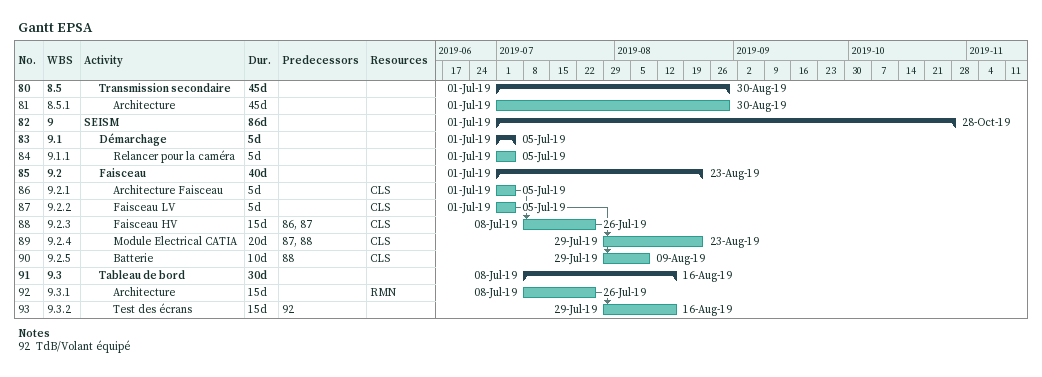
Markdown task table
Gantt EPSA

| ID | WBS | Task | Duration | Start | Finish | Predecessors | Resources |
|---|---|---|---|---|---|---|---|
| 80 | 8.5 | **Transmission secondaire** | 45d | 2019-07-01 | 2019-08-30 |  |  |
| 81 | 8.5.1 | Architecture | 45d | 2019-07-01 | 2019-08-30 |  |  |
| 82 | 9 | **SEISM** | 86d | 2019-07-01 | 2019-10-28 |  |  |
| 83 | 9.1 | **Démarchage** | 5d | 2019-07-01 | 2019-07-05 |  |  |
| 84 | 9.1.1 | Relancer pour la caméra | 5d | 2019-07-01 | 2019-07-05 |  |  |
| 85 | 9.2 | **Faisceau** | 40d | 2019-07-01 | 2019-08-23 |  |  |
| 86 | 9.2.1 | Architecture Faisceau | 5d | 2019-07-01 | 2019-07-05 |  | CLS |
| 87 | 9.2.2 | Faisceau LV | 5d | 2019-07-01 | 2019-07-05 |  | CLS |
| 88 | 9.2.3 | Faisceau HV | 15d | 2019-07-08 | 2019-07-26 | 86, 87 | CLS |
| 89 | 9.2.4 | Module Electrical CATIA | 20d | 2019-07-29 | 2019-08-23 | 87, 88 | CLS |
| 90 | 9.2.5 | Batterie | 10d | 2019-07-29 | 2019-08-09 | 88 | CLS |
| 91 | 9.3 | **Tableau de bord** | 30d | 2019-07-08 | 2019-08-16 |  |  |
| 92 | 9.3.1 | Architecture | 15d | 2019-07-08 | 2019-07-26 |  | RMN |
| 93 | 9.3.2 | Test des écrans | 15d | 2019-07-29 | 2019-08-16 | 92 |  |

Notes
- 92: TdB/Volant équipé
